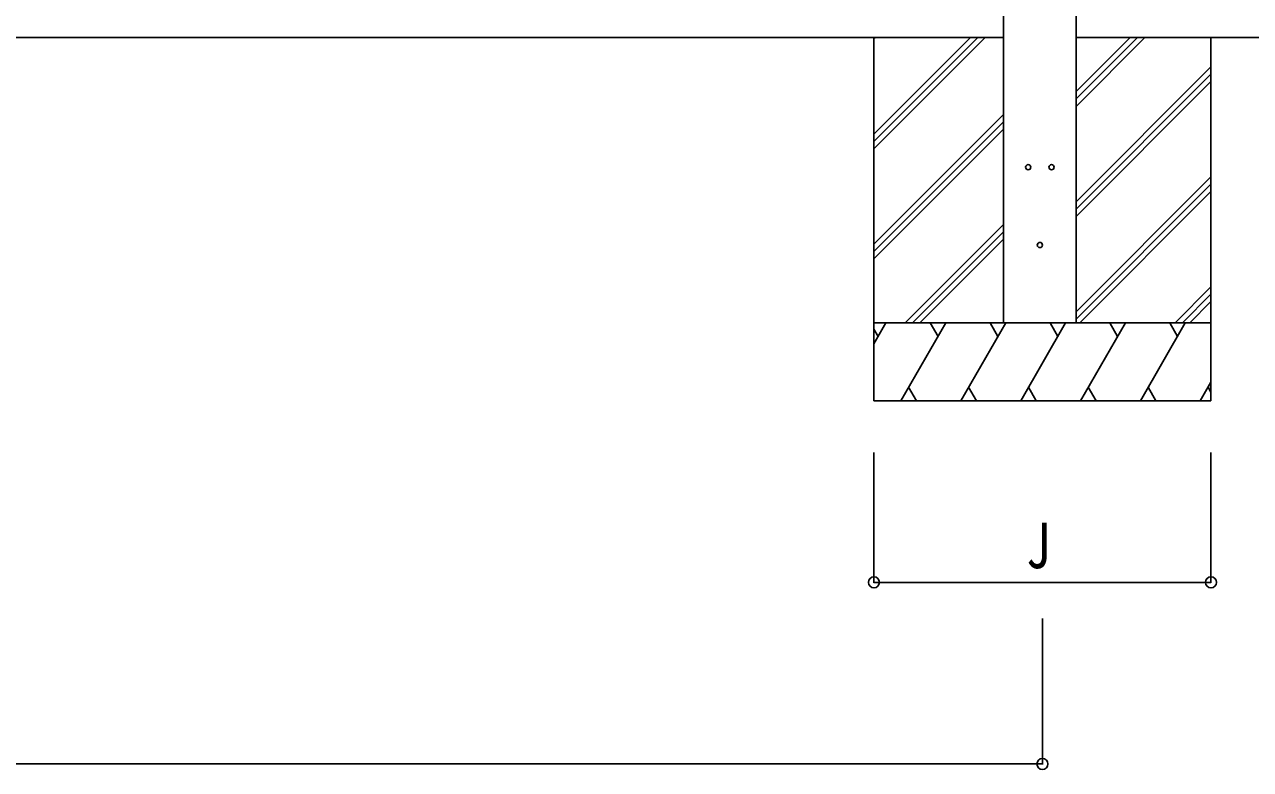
# Model space of a CAD drawing. Units: millimetres, scale not verified. Extents: x -27500 to 27500, y -20000 to 20000.
# Drawn here: x 7414 to 9779, y 9294 to 10729 of the extents above; entities that cross this region are included whole.
import ezdxf
from ezdxf.enums import TextEntityAlignment as Align

# ---------------------------------------------------------------- set-up
doc = ezdxf.new("R2010")
doc.units = ezdxf.units.MM
doc.header["$LTSCALE"] = 100
for name, color, linetype in [('0-2_YKK_A1', 4, 'Continuous'), ('0-4_YKK_N1', 2, 'Continuous'), ('0-5_YKK_Z1', 7, 'Continuous')]:
    doc.layers.add(name, color=color, linetype=linetype)
doc.styles.add('ＭＳ ゴシック', font='')
doc.styles.get('ＭＳ ゴシック').set_extended_font_data('MS Gothic')

msp = doc.modelspace()

# ---------------------------------------------------------------- linework, layer by layer
at = {"layer": '0-2_YKK_A1'}
for p, q in [((9442.5, 12834.1), (9442.5, 10154.3)), ((9302.5, 12704.3), (9302.5, 10154.3))]:
    msp.add_line(p, q, dxfattribs=at)
for centre in [(9350, 10454.3), (9395, 10454.3), (9372.5, 10304.3)]:
    msp.add_circle(centre, 5, dxfattribs=at)
at = {"layer": '0-4_YKK_N1'}
for p, q in [((9052.5, 9904.3), (9052.5, 9653.3)), ((9702.5, 9904.3), (9702.5, 9653.3)), ((9052.5, 9654.3), (9702.5, 9654.3)), ((9377.5, 9584.3), (9377.5, 9303.3)), ((4111.5, 9304.3), (9377.5, 9304.3))]:
    msp.add_line(p, q, dxfattribs=at)
for centre in [(9052.5, 9654.3), (9702.5, 9654.3), (9377.5, 9304.3)]:
    msp.add_circle(centre, 10.6, dxfattribs=at)
at = {"layer": '0-5_YKK_Z1'}
for p, q in [((9302.5, 10704.3), (4186.5, 10704.3)), ((9052.5, 10704.3), (9052.5, 10004.3)), ((9052.5, 10518.3), (9238.5, 10704.3)), ((9052.5, 10504.1), (9252.6, 10704.3)), ((9052.5, 10490), (9266.8, 10704.3)), ((9052.5, 10702.1), (9054.6, 10704.3)), ((10134.3, 10704.3), (9442.5, 10704.3)), ((9442.5, 10571.6), (9575.1, 10704.3)), ((9442.5, 10585.8), (9561, 10704.3)), ((9442.5, 10599.9), (9546.8, 10704.3)), ((9702.5, 10704.3), (9702.5, 10004.3)), ((9442.5, 10387.8), (9702.5, 10647.8)), ((9442.5, 10373.6), (9702.5, 10633.6)), ((9442.5, 10359.5), (9702.5, 10619.5)), ((9052.5, 10306.1), (9302.5, 10556.1)), ((9052.5, 10292), (9302.5, 10542)), ((9052.5, 10277.9), (9302.5, 10527.9)), ((9442.5, 10175.6), (9702.5, 10435.6)), ((9442.5, 10161.5), (9702.5, 10421.5)), ((9449.4, 10154.3), (9702.5, 10407.4)), ((9112.7, 10154.3), (9302.5, 10344)), ((9126.9, 10154.3), (9302.5, 10329.9)), ((9141, 10154.3), (9302.5, 10315.7)), ((9633.2, 10154.3), (9702.5, 10223.5)), ((9647.4, 10154.3), (9702.5, 10209.4)), ((9661.5, 10154.3), (9702.5, 10195.2)), ((9702.5, 10154.3), (9052.5, 10154.3)), ((9052.5, 10114.2), (9075.6, 10154.3)), ((9060.6, 10128.3), (9052.5, 10142.4)), ((9104.5, 10004.3), (9191.1, 10154.3)), ((9176.1, 10128.3), (9161.1, 10154.3)), ((9220, 10004.3), (9306.6, 10154.3)), ((9291.6, 10128.3), (9276.6, 10154.3)), ((9300, 10154.3), (9455, 10154.3)), ((9310, 10154.3), (9445, 10154.3)), ((9335.5, 10004.3), (9422.1, 10154.3)), ((9407.1, 10128.3), (9392.1, 10154.3)), ((9450.9, 10004.3), (9537.5, 10154.3)), ((9522.5, 10128.3), (9507.5, 10154.3)), ((9566.4, 10004.3), (9653, 10154.3)), ((9623, 10154.3), (9638, 10128.3)), ((9119.5, 10030.2), (9134.5, 10004.3)), ((9235, 10030.2), (9250, 10004.3)), ((9350.5, 10030.2), (9365.5, 10004.3)), ((9465.9, 10030.2), (9480.9, 10004.3)), ((9581.4, 10030.2), (9596.4, 10004.3)), ((9681.9, 10004.3), (9702.5, 10040)), ((9696.9, 10030.2), (9702.5, 10020.5)), ((9052.5, 10004.3), (9702.5, 10004.3))]:
    msp.add_line(p, q, dxfattribs=at)

# ---------------------------------------------------------------- texts
at = {"layer": '0-4_YKK_N1', "style": 'ＭＳ ゴシック', "width": 0.8}
msp.add_text('J', height=88, dxfattribs=at).set_placement((9345.5, 9655.1), align=Align.BOTTOM_LEFT)

doc.saveas('drawing.dxf')
